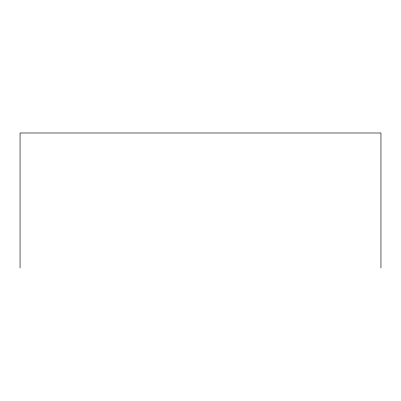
<?xml version="1.0" encoding="UTF-8"?>
<svg xmlns="http://www.w3.org/2000/svg" width="401" height="401" viewBox="0 0 401 401"><rect width="100%" height="100%" fill="white"/><g stroke="black" fill="none" stroke-linecap="round" stroke-linejoin="round"><path stroke-width="0.6" d="M380.95 268.013L380.95 132.987L20.05 132.987L20.05 268.013"/></g></svg>
